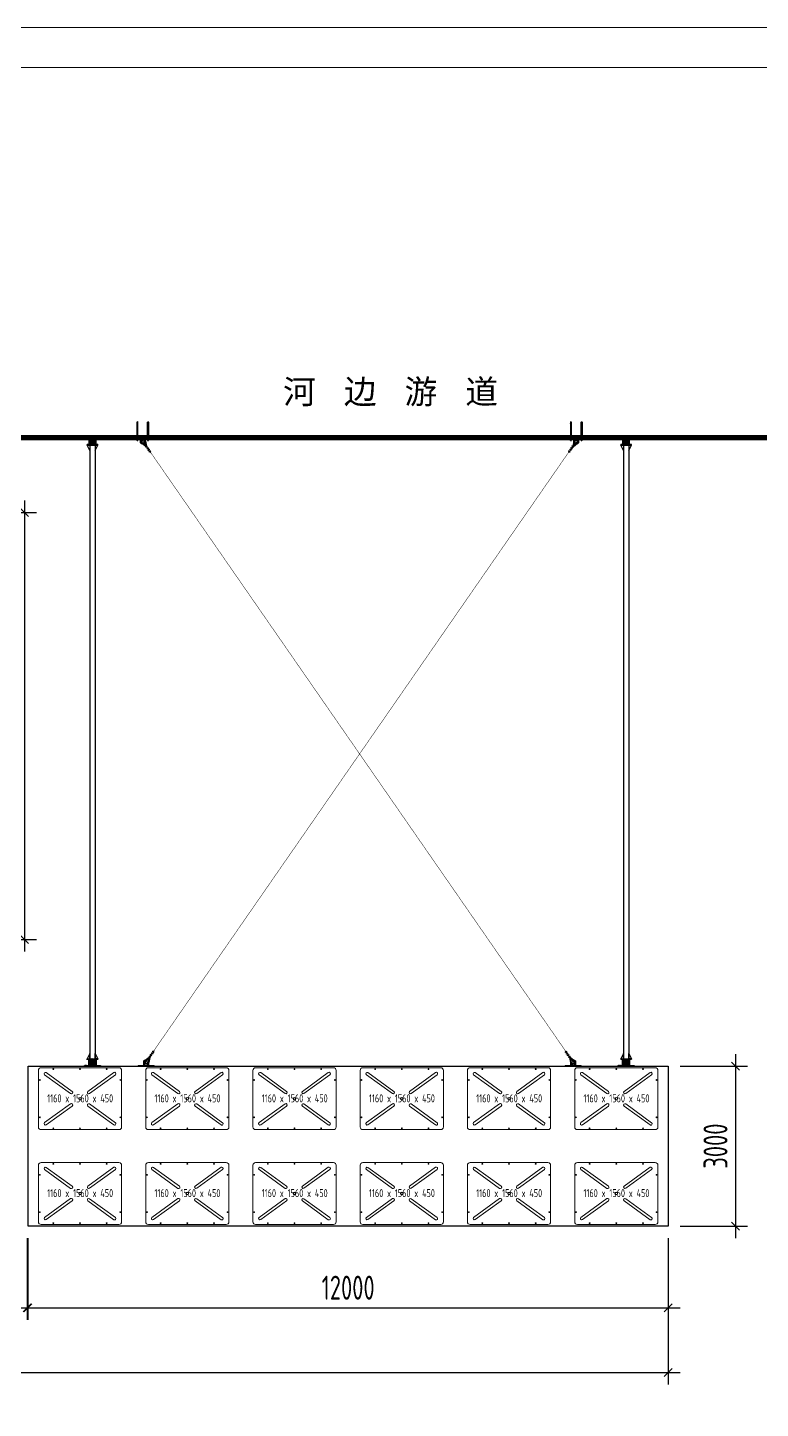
# Model space of a CAD drawing. Header units: millimetres. Extents: x 136606 to 1229059, y 82794 to 127566.
# Drawn here: x 562938 to 576671, y 101473 to 127345 of the extents above; entities that cross this region are included whole.
import ezdxf
from ezdxf.enums import TextEntityAlignment as Align

# ---------------------------------------------------------------- set-up
doc = ezdxf.new("R2010")
doc.units = ezdxf.units.MM
doc.linetypes.add('CENTER', pattern=[0.6, 0.375, -0.075, 0.075, -0.075])
doc.linetypes.add('DASHDOT2', pattern=[12.7, 6.35, -3.175, 0, -3.175])
for name, color, linetype in [('0 @ 1', 7, 'Continuous'), ('BS-Annectent', 115, 'Continuous'), ('HR-dimension', 9, 'Continuous'), ('HR-pontoon', 161, 'Continuous'), ('STEEL', 34, 'Continuous'), ('粗实线', 7, 'Continuous')]:
    doc.layers.add(name, color=color, linetype=linetype)
for name, color, linetype, lineweight in [('图框', 7, 'Continuous', 13), ('扣板', 7, 'Continuous', 9), ('文本', 3, 'Continuous', 13), ('浮箱', 160, 'Continuous', 20)]:
    doc.layers.add(name, color=color, linetype=linetype, lineweight=lineweight)
doc.styles.add('Arial', font='arial.ttf')
doc.styles.add('hztxt', font='ros1.shx', dxfattribs={"width": 0.8, "bigfont": 'hztxt.shx'})
doc.dimstyles.new('DIM-150', dxfattribs={"dimscale": 150, "dimtxt": 3, "dimasz": 1, "dimexe": 1.5, "dimexo": 1.5, "dimgap": 1, "dimtad": 1, "dimdec": 1, "dimdsep": 46, "dimtxsty": 'hztxt', "dimblk": 'OBLIQUE', "dimcen": 0, "dimdle": 1.5, "dimclrd": 9, "dimclre": 9, "dimclrt": 2, "dimadec": 1, "dimazin": 0, "dimtfac": 1, "dimtdec": 1, "dimtix": 1, "dimtmove": 2, "dimatfit": 3, "dimldrblk": 'ARCHTICK', "dimfxl": 10, "dimtolj": 1, "dimtzin": 0, "dimarcsym": 1})
pattern_1 = [(225, (43212.285, 45564.743), (4.49012806, -4.49012806), []), (225, (43207.795, 45564.743), (4.49012806, -4.49012806), [7.9375, -1.5875, 0, -1.5875])]
pattern_2 = [(225, (-344287.005, -129412.7357), (4.49012806, -4.49012806), []), (225, (-344291.495, -129412.7357), (4.49012806, -4.49012806), [7.9375, -1.5875, 0, -1.5875])]
pattern_3 = [(40.81217054, (-1416366.4012, -675349.6259), (-1.4525846328, 1.682112997), []), (130.81217054, (-1416366.4012, -675349.6259), (-4.5872822625, 1.9116413612), [5.55625, -3.33375])]
pattern_4 = [(40.81217054, (-1423212.2177, -670898.807), (-1.4525846328, 1.682112997), []), (130.81217054, (-1423212.2177, -670898.807), (-4.5872822625, 1.9116413612), [5.55625, -3.33375])]

# ---------------------------------------------------------------- blocks, each defined once
blk = doc.blocks.new('GW-TK')
at = {"layer": '图框'}
for points in [[(927183.55, 464715.01), (927603.55, 464715.01), (927603.55, 464418.01), (927183.55, 464418.01)], [(927188.55, 464710.01), (927598.55, 464710.01), (927598.55, 464423.01), (927188.55, 464423.01)]]:
    blk.add_lwpolyline(points, close=True, dxfattribs=at)
blk = doc.blocks.new('_Oblique')
at = {"color": 0, "linetype": 'ByBlock', "lineweight": -2}
blk.add_line((-0.5, -0.5), (0.5, 0.5), dxfattribs=at)
blk = doc.blocks.new('*D559')
at = {"color": 9, "lineweight": -2, "transparency": 16777216}
for p, q in [((575170, 107887), (576430, 107887)), ((576205, 108112), (576205, 104662)), ((575170, 104887), (576430, 104887))]:
    blk.add_line(p, q, dxfattribs=at)
at = {"layer": 'Defpoints', "color": 0, "transparency": 16777216}
for p in [(574945, 107887), (574945, 104887), (576205, 104887)]:
    blk.add_point(p, dxfattribs=at)
at = {"color": 9, "lineweight": -2, "transparency": 16777216, "xscale": 150, "yscale": 150, "zscale": 150}
for p, rotation in [((576205, 107887), 90), ((576205, 104887), 270)]:
    blk.add_blockref('_Oblique', p, dxfattribs=dict(at, rotation=rotation))
at = {"color": 2, "transparency": 16777216, "insert": (575830, 106387), "char_height": 450, "attachment_point": 5, "rotation": 90, "style": 'hztxt'}
blk.add_mtext('\\A1;3000', dxfattribs=at)
blk = doc.blocks.new('_ArchTick')
at = {"color": 0, "linetype": 'ByBlock', "const_width": 0.15}
blk.add_lwpolyline([(-0.5, -0.5), (0.5, 0.5)], dxfattribs=at)
blk = doc.blocks.new('*D560')
at = {"color": 9, "lineweight": -2, "transparency": 16777216}
for p, q in [((544915, 104662), (544915, 101918)), ((574945, 104662), (574945, 101918)), ((544690, 102143), (575170, 102143))]:
    blk.add_line(p, q, dxfattribs=at)
at = {"layer": 'Defpoints', "color": 0, "transparency": 16777216}
for p in [(544915, 104887), (574945, 104887), (574945, 102143)]:
    blk.add_point(p, dxfattribs=at)
at = {"color": 9, "lineweight": -2, "transparency": 16777216, "xscale": 150, "yscale": 150, "zscale": 150, "rotation": 180}
blk.add_blockref('_Oblique', (544915, 102143), dxfattribs=at)
at = {"color": 9, "lineweight": -2, "transparency": 16777216, "xscale": 150, "yscale": 150, "zscale": 150}
blk.add_blockref('_Oblique', (574945, 102143), dxfattribs=at)
at = {"color": 2, "transparency": 16777216, "insert": (559930, 102518), "char_height": 450, "attachment_point": 5, "style": 'hztxt'}
blk.add_mtext('\\A1;30030', dxfattribs=at)
blk = doc.blocks.new('*D562')
at = {"color": 9, "lineweight": -2, "transparency": 16777216}
for p, q in [((556930, 104662), (556930, 103134)), ((562930, 104662), (562930, 103134)), ((556705, 103359), (563155, 103359))]:
    blk.add_line(p, q, dxfattribs=at)
at = {"layer": 'Defpoints', "color": 0, "transparency": 16777216}
for p in [(556930, 104887), (562930, 104887), (562930, 103359)]:
    blk.add_point(p, dxfattribs=at)
at = {"color": 9, "lineweight": -2, "transparency": 16777216, "xscale": 150, "yscale": 150, "zscale": 150, "rotation": 180}
blk.add_blockref('_Oblique', (556930, 103359), dxfattribs=at)
at = {"color": 9, "lineweight": -2, "transparency": 16777216, "xscale": 150, "yscale": 150, "zscale": 150}
blk.add_blockref('_Oblique', (562930, 103359), dxfattribs=at)
at = {"color": 2, "transparency": 16777216, "insert": (559930, 103734), "char_height": 450, "attachment_point": 5, "style": 'hztxt'}
blk.add_mtext('\\A1;6000', dxfattribs=at)
blk = doc.blocks.new('*D563')
at = {"color": 9, "lineweight": -2, "transparency": 16777216}
for p, q in [((562945, 104662), (562945, 103134)), ((574945, 104662), (574945, 103134)), ((562720, 103359), (575170, 103359))]:
    blk.add_line(p, q, dxfattribs=at)
at = {"layer": 'Defpoints', "color": 0, "transparency": 16777216}
for p in [(562945, 104887), (574945, 104887), (574945, 103359)]:
    blk.add_point(p, dxfattribs=at)
at = {"color": 9, "lineweight": -2, "transparency": 16777216, "xscale": 150, "yscale": 150, "zscale": 150, "rotation": 180}
blk.add_blockref('_Oblique', (562945, 103359), dxfattribs=at)
at = {"color": 9, "lineweight": -2, "transparency": 16777216, "xscale": 150, "yscale": 150, "zscale": 150}
blk.add_blockref('_Oblique', (574945, 103359), dxfattribs=at)
at = {"color": 2, "transparency": 16777216, "insert": (568945, 103734), "char_height": 450, "attachment_point": 5, "style": 'hztxt'}
blk.add_mtext('\\A1;12000', dxfattribs=at)
blk = doc.blocks.new('FX')
at = {"layer": '浮箱', "color": 5, "linetype": 'Continuous'}
for p, q in [((1949413, 182036, 0), (1949413, 183096, 0)), ((1949463, 183146, 0), (1950923, 183146, 0)), ((1950973, 183096, 0), (1950973, 182036, 0)), ((1950923, 181986, 0), (1949463, 181986, 0))]:
    blk.add_line(p, q, dxfattribs=at)
at = {"layer": '浮箱', "linetype": 'Continuous'}
for p, q in [((1949413, 182978, 0), (1949413, 182978, 0)), ((1949413, 182973, 0), (1949413, 182973, 0)), ((1949413, 182972, 0), (1949413, 182972, 0)), ((1949413, 182972, 0), (1949413, 182972, 0)), ((1949413, 182972, 0), (1949413, 182972, 0)), ((1949413, 182971, 0), (1949413, 182971, 0)), ((1949413, 182971, 0), (1949413, 182971, 0)), ((1949413, 182967, 0), (1949413, 182967, 0)), ((1950794, 183146, 0), (1950794, 183146, 0)), ((1950799, 183146, 0), (1950799, 183146, 0)), ((1950799, 183146, 0), (1950799, 183146, 0)), ((1950799, 183146, 0), (1950799, 183146, 0)), ((1950800, 183146, 0), (1950800, 183146, 0)), ((1950800, 183146, 0), (1950800, 183146, 0)), ((1950800, 183146, 0), (1950800, 183146, 0)), ((1950805, 183146, 0), (1950805, 183146, 0))]:
    blk.add_line(p, q, dxfattribs=at)
at = {"layer": '浮箱', "color": 1, "linetype": 'CENTER', "ltscale": 9.652}
for p, q in [((1949448, 182916, 0), (1949428, 182916, 0)), ((1949438, 182926, 0), (1949438, 182905, 0)), ((1949703, 183121, 0), (1949683, 183121, 0)), ((1949693, 183131, 0), (1949693, 183110, 0)), ((1950203, 183121, 0), (1950183, 183121, 0)), ((1950193, 183131, 0), (1950193, 183110, 0)), ((1950703, 183121, 0), (1950683, 183121, 0)), ((1950693, 183131, 0), (1950693, 183110, 0)), ((1950958, 182916, 0), (1950938, 182916, 0)), ((1950948, 182926, 0), (1950948, 182905, 0)), ((1949448, 182216, 0), (1949428, 182216, 0)), ((1949438, 182226, 0), (1949438, 182205, 0)), ((1950958, 182216, 0), (1950938, 182216, 0)), ((1950948, 182226, 0), (1950948, 182205, 0)), ((1949703, 182011, 0), (1949683, 182011, 0)), ((1949693, 182021, 0), (1949693, 182000, 0)), ((1950203, 182011, 0), (1950183, 182011, 0)), ((1950193, 182021, 0), (1950193, 182000, 0)), ((1950703, 182011, 0), (1950683, 182011, 0)), ((1950693, 182021, 0), (1950693, 182000, 0))]:
    blk.add_line(p, q, dxfattribs=at)
at = {"layer": '浮箱', "color": 5, "linetype": 'Continuous', "elevation": 0}
for points in [[(1949530, 183014, -1), (1949559, 183054), (1950045, 182703, -0.999989), (1950016, 182662), (1949530, 183014)], [(1950855, 183016, 1), (1950825, 183057), (1950340, 182703, 0.999989), (1950369, 182663), (1950855, 183016)], [(1949530, 182117, 1), (1949559, 182077), (1950045, 182428, 0.999989), (1950016, 182469), (1949530, 182117)], [(1950855, 182115, -1), (1950825, 182075), (1950340, 182428, -0.999989), (1950369, 182468), (1950855, 182115)]]:
    blk.add_lwpolyline(points, format="xyb", dxfattribs=at)
blk.add_lwpolyline([(1950208, 182586), (1950208, 182586)], dxfattribs=at)
at = {"layer": '浮箱', "color": 9, "linetype": 'Continuous'}
for centre in [(1949438, 182916, 0), (1949693, 183121, 0), (1950193, 183121, 0), (1950693, 183121, 0), (1950948, 182916, 0), (1949438, 182216, 0), (1950948, 182216, 0), (1949693, 182011, 0), (1950193, 182011, 0), (1950693, 182011, 0)]:
    blk.add_circle(centre, 7.5, dxfattribs=at)
at = {"layer": '浮箱', "color": 5, "linetype": 'Continuous'}
for radius in [25, 20]:
    blk.add_circle((1950193, 182566, 0), radius, dxfattribs=at)
at = {"layer": '浮箱', "color": 5, "linetype": 'Continuous', "extrusion": (0, 0, -1)}
for centre, start, end in [((-1949463, 183096, 0), 0, 90), ((-1950923, 183096, 0), 90, 180), ((-1949463, 182036, 0), 270, 0), ((-1950923, 182036, 0), 180, 270)]:
    blk.add_arc(centre, 50, start, end, dxfattribs=at)
blk = doc.blocks.new('*D1586')
at = {"color": 9, "lineweight": -2, "transparency": 16777216}
for p, q in [((561405, 118261), (563105, 118261)), ((562880, 118486), (562880, 110036)), ((561405, 110261), (563105, 110261))]:
    blk.add_line(p, q, dxfattribs=at)
at = {"layer": 'Defpoints', "color": 0, "transparency": 16777216}
for p in [(561180, 118261), (561180, 110261), (562880, 110261)]:
    blk.add_point(p, dxfattribs=at)
at = {"color": 9, "lineweight": -2, "transparency": 16777216, "xscale": 150, "yscale": 150, "zscale": 150}
for p, rotation in [((562880, 118261), 90), ((562880, 110261), 270)]:
    blk.add_blockref('_Oblique', p, dxfattribs=dict(at, rotation=rotation))
at = {"color": 2, "transparency": 16777216, "insert": (562505, 114261), "char_height": 450, "attachment_point": 5, "rotation": 90, "style": 'hztxt'}
blk.add_mtext('\\A1;8000', dxfattribs=at)
blk = doc.blocks.new('支座')
at = {"layer": '扣板', "color": 7}
blk.add_line((13512, 4747, 0), (13512, 5047, 0), dxfattribs=at)
at = {"layer": '扣板', "color": 7, "elevation": 0}
for points in [[(13512, 4747), (13512, 5047), (13520, 5047), (13520, 4747)], [(13600, 4947), (13620, 4927), (13620, 4867), (13600, 4847), (13520, 4847), (13520, 4947)], [(13560, 4932), (13520, 4932), (13520, 4922), (13560, 4922)], [(13560, 4862), (13520, 4862), (13520, 4872), (13560, 4872)]]:
    blk.add_lwpolyline(points, close=True, dxfattribs=at)
at = {"layer": '扣板', "color": 7}
blk.add_circle((13575, 4897, 0), 25, dxfattribs=at)
blk = doc.blocks.new('A$C97f6d51a')
at = {"color": 1, "linetype": 'DASHDOT2'}
blk.add_line((0, 313), (0, -47), dxfattribs=at)
at = {"layer": 'BS-Annectent'}
for p, q in [((-9, 282), (-9, 282)), ((-9, 281), (-9, 282)), ((-9, 282), (-9, 282)), ((-9, 279), (-8, 279)), ((-8, 278), (-9, 279)), ((-9, 279), (-8, 278)), ((-9, 275), (-7, 276)), ((-6, 274), (-9, 275)), ((-9, 275), (-7, 275)), ((-9, 272), (-6, 274)), ((-6, 270), (-9, 272)), ((-9, 272), (-4, 272)), ((-9, 269), (9, 268)), ((-9, 266), (9, 265)), ((-9, 263), (9, 262)), ((-9, 260), (9, 258)), ((-6, 274), (-6, 274)), ((-6, 274), (-6, 274)), ((-6, 274), (-6, 274)), ((-6, 274), (-6, 274)), ((-6, 274), (-6, 274)), ((6, 270), (-6, 270)), ((4, 271), (9, 271)), ((6, 273), (5, 273)), ((6, 273), (5, 273)), ((6, 273), (9, 274)), ((6, 274), (9, 274)), ((9, 271), (6, 273)), ((6, 270), (9, 271)), ((7, 276), (9, 277)), ((9, 274), (7, 275)), ((9, 277), (8, 278)), ((8, 277), (9, 277)), ((9, 280), (9, 281)), ((9, 280), (9, 280)), ((9, 280), (9, 280)), ((-10, 6), (9, 4)), ((-10, 2), (-6, 4)), ((-6, 1), (-10, 2)), ((-10, 2), (9, 1)), ((-9, 257), (9, 255)), ((-9, 253), (9, 252)), ((-9, 250), (9, 249)), ((-9, 247), (9, 246)), ((-9, 244), (9, 243)), ((-9, 241), (9, 240)), ((-9, 238), (9, 236)), ((-9, 235), (9, 233)), ((-9, 231), (9, 230)), ((-9, 228), (9, 227)), ((-9, 225), (9, 224)), ((-9, 222), (9, 221)), ((-9, 219), (9, 218)), ((-9, 216), (9, 215)), ((-9, 213), (9, 211)), ((-9, 209), (9, 208)), ((-9, 206), (9, 205)), ((-9, 203), (9, 202)), ((-9, 200), (9, 199)), ((-9, 197), (9, 196)), ((-9, 194), (9, 193)), ((-9, 191), (9, 189)), ((-9, 188), (9, 186)), ((-9, 184), (9, 183)), ((-9, 181), (9, 180)), ((-9, 178), (9, 177)), ((-9, 175), (9, 174)), ((-9, 172), (9, 171)), ((-9, 169), (9, 167)), ((-9, 166), (9, 164)), ((-9, 162), (9, 161)), ((-9, 159), (9, 158)), ((-9, 156), (9, 155)), ((-9, 153), (9, 152)), ((-9, 150), (9, 149)), ((-9, 147), (9, 146)), ((-9, 144), (9, 142)), ((-9, 140), (9, 139)), ((-9, 137), (9, 136)), ((-9, 134), (9, 133)), ((-9, 131), (9, 130)), ((-9, 128), (9, 127)), ((-9, 125), (9, 124)), ((-9, 122), (9, 120)), ((-9, 119), (9, 117)), ((-9, 115), (9, 114)), ((-9, 112), (9, 111)), ((-9, 109), (9, 108)), ((-9, 106), (9, 105)), ((-9, 103), (9, 102)), ((-9, 100), (9, 98)), ((-9, 97), (9, 95)), ((-9, 93), (9, 92)), ((-9, 90), (9, 89)), ((-9, 87), (9, 86)), ((-9, 84), (9, 83)), ((-9, 81), (9, 80)), ((-9, 78), (9, 76)), ((-9, 75), (9, 73)), ((-9, 71), (9, 70)), ((-9, 68), (9, 67)), ((-9, 65), (9, 64)), ((-9, 62), (9, 61)), ((-9, 59), (9, 58)), ((-9, 56), (9, 55)), ((-9, 53), (9, 51)), ((-9, 49), (9, 48)), ((-9, 46), (9, 45)), ((-9, 43), (9, 42)), ((-9, 40), (9, 39)), ((-9, 37), (9, 36)), ((-9, 34), (9, 33)), ((-9, 31), (9, 29)), ((-9, 28), (9, 26)), ((-9, 24), (9, 23)), ((-9, 21), (9, 20)), ((-9, 18), (9, 17)), ((-9, 15), (9, 14)), ((-9, 12), (9, 11)), ((-9, 9), (9, 7)), ((-8, 0), (-6, 1)), ((6, 147), (-6, 148)), ((6, 116), (-6, 117)), ((6, 3), (-6, 4)), ((2, 0), (-6, 1)), ((6, 147), (9, 149)), ((9, 1), (6, 3)), ((7, 0), (9, 1)), ((-16, -24), (-16, -11)), ((12, -9), (-12, -9)), ((12, -27), (-12, -27)), ((-9, -29), (-6, -28)), ((-6, -31), (-9, -29)), ((9, -30), (-9, -29)), ((-9, -32), (-6, -31)), ((-6, -34), (-9, -32)), ((9, -33), (-9, -32)), ((-9, -35), (-6, -34)), ((-6, -37), (-9, -35)), ((9, -37), (-9, -35)), ((-9, -38), (-6, -37)), ((-6, -40), (-9, -38)), ((9, -40), (-9, -38)), ((-8, -24), (-8, -11)), ((-6, -28), (-8, -27)), ((-7, -40), (-7, -43)), ((6, -29), (-6, -28)), ((6, -29), (-6, -28)), ((6, -32), (-6, -31)), ((6, -32), (-6, -31)), ((6, -35), (-6, -34)), ((6, -38), (-6, -37)), ((6, -38), (-6, -37)), ((6, -41), (-6, -40)), ((-5, -44), (5, -44)), ((-4, -40), (-4, -43)), ((-2, -9), (0, -4)), ((9, -27), (-1, -27)), ((0, -9), (2, -4)), ((4, -41), (4, -43)), ((6, -29), (9, -27)), ((9, -30), (6, -29)), ((6, -32), (9, -30)), ((9, -33), (6, -32)), ((6, -35), (9, -33)), ((9, -37), (6, -35)), ((6, -38), (9, -37)), ((9, -40), (6, -38)), ((6, -41), (9, -40)), ((7, -41), (7, -43)), ((8, -24), (8, -11)), ((9, -27), (8, -27)), ((16, -24), (16, -11))]:
    blk.add_line(p, q, dxfattribs=at)
blk.add_lwpolyline([(10, 0), (10, 300), (0, 306), (-10, 300), (-10, 0)], dxfattribs=at)
for points in [[(-19, -4), (-19, 0), (19, 0), (19, -4)], [(-15, -9), (15, -9), (15, -4), (-15, -4)]]:
    blk.add_lwpolyline(points, close=True, dxfattribs=at)
for points in [[(16, -11, 0.612824), (8, -11, 0.305874), (-8, -11, 0.612824), (-16, -11)], [(16, -24, -0.612824), (8, -24, -0.305874), (-8, -24, -0.612824), (-16, -24)], [(-7, -43, 0.516475), (-4, -43, 0.258238), (4, -43, 0.516475), (7, -43)]]:
    blk.add_lwpolyline(points, format="xyb", dxfattribs=at)
blk = doc.blocks.new('A$Ce460a15a')
at = {"layer": 'STEEL', "color": 22}
for points in [[(12, 150), (12, -150), (0, -150), (0, 150)], [(92, -50), (112, -30), (112, 30), (92, 50), (12, 50), (12, -50)], [(52, 35), (12, 35), (12, 25), (52, 25)], [(52, -35), (12, -35), (12, -25), (52, -25)]]:
    blk.add_lwpolyline(points, close=True, dxfattribs=at)
blk.add_circle((67, 0), 25, dxfattribs=at)
at = {"layer": 'HR-dimension', "xscale": -1, "rotation": 90}
blk.add_blockref('A$C97f6d51a', (12, 100), dxfattribs=at)
at = {"layer": 'HR-dimension', "rotation": 90.00000000000001}
blk.add_blockref('A$C97f6d51a', (12, -100), dxfattribs=at)
blk = doc.blocks.new('*U1565')
h = blk.add_hatch()
h.set_pattern_fill('ANSI35', color=4, angle=180)
h.set_pattern_definition(pattern_1)
h.paths.add_polyline_path([(24, -89), (36, -89), (36, -67), (24, -67)])
h.paths.add_polyline_path([(24, -31), (36, -31), (36, 11), (24, 11)])
h.paths.add_polyline_path([(-100, 11), (100, 11), (100, 21), (-100, 21)])
h.paths.add_polyline_path([(-36, -31), (-24, -31), (-24, 11), (-36, 11)])
h.paths.add_polyline_path([(-36, -89), (-24, -89), (-24, -67), (-36, -67)])
h = blk.add_hatch()
h.set_pattern_fill('ANSI35', color=4, angle=180)
h.set_pattern_definition(pattern_2)
h.paths.add_polyline_path([(-129, -116), (-150, -116), (-150, -104), (-129, -104)])
h.paths.add_polyline_path([(111, -116), (-111, -116), (-111, -104), (111, -104)])
h.paths.add_polyline_path([(150, -116), (129, -116), (129, -104), (150, -104)])
h.paths.add_polyline_path([(66, -104), (54, -104), (54, -67), (66, -67)])
h.paths.add_polyline_path([(66, -31), (54, -31), (54, -4), (66, -4)])
h.paths.add_polyline_path([(6, -31), (-6, -31), (-6, -4), (6, -4)])
h.paths.add_polyline_path([(6, -104), (-6, -104), (-6, -67), (6, -67)])
h.paths.add_polyline_path([(-54, -104), (-66, -104), (-66, -67), (-54, -67)])
h.paths.add_polyline_path([(-54, -31), (-66, -31), (-66, -4), (-54, -4)])
at = {"color": 4}
for points in [[(100, 11), (-100, 11), (-100, 21), (100, 21), (100, 11)], [(-36, -89), (-36, 11), (-24, 11), (-24, -89), (-36, -89)], [(24, -89), (24, 11), (36, 11), (36, -89), (24, -89)], [(150, -116), (-150, -116), (-150, -104), (150, -104), (150, -116)], [(-66, -104), (-66, -4), (-54, -4), (-54, -104), (-66, -104)], [(-6, -104), (-6, -4), (6, -4), (6, -104), (-6, -104)], [(54, -104), (54, -4), (66, -4), (66, -104), (54, -104)]]:
    blk.add_lwpolyline(points, dxfattribs=at)
at = {"layer": 'Defpoints', "color": 4}
for points in [[(-100, 21), (-50, 21), (-50, 121), (-100, 21)], [(100, 21), (50, 21), (50, 121), (100, 21)]]:
    blk.add_lwpolyline(points, dxfattribs=at)
at = {"layer": 'Defpoints', "color": 4, "linetype": 'CENTER', "ltscale": 2}
for points in [[(-129, -116), (-111, -116), (-111, -104), (-129, -104)], [(-66, -31), (-54, -31), (-54, -67), (-66, -67)], [(-36, -31), (-24, -31), (-24, -67), (-36, -67)], [(-6, -31), (6, -31), (6, -67), (-6, -67)], [(24, -31), (36, -31), (36, -67), (24, -67)], [(54, -31), (66, -31), (66, -67), (54, -67)], [(129, -116), (111, -116), (111, -104), (129, -104)]]:
    blk.add_lwpolyline(points, close=True, dxfattribs=at)
for points in [[(-120, -99), (-120, -111), (-120, -121)], [(-66, -49), (66, -49)], [(-66, -49), (66, -49)], [(120, -99), (120, -111), (120, -121)]]:
    blk.add_lwpolyline(points, dxfattribs=at)
blk = doc.blocks.new('*U1562')
at = {"layer": '粗实线', "color": 0, "linetype": 'ByBlock', "lineweight": -2, "transparency": 16777216}
blk.add_blockref('*U1565', (0, 0), dxfattribs=at)
blk = doc.blocks.new('*U1563')
h = blk.add_hatch()
h.set_pattern_fill('ANSI35', color=4, angle=180)
h.set_pattern_definition(pattern_1)
h.paths.add_polyline_path([(24, -89), (36, -89), (36, -67), (24, -67)])
h.paths.add_polyline_path([(24, -31), (36, -31), (36, 11), (24, 11)])
h.paths.add_polyline_path([(-100, 11), (100, 11), (100, 21), (-100, 21)])
h.paths.add_polyline_path([(-36, -31), (-24, -31), (-24, 11), (-36, 11)])
h.paths.add_polyline_path([(-36, -89), (-24, -89), (-24, -67), (-36, -67)])
h = blk.add_hatch()
h.set_pattern_fill('ANSI35', color=4, angle=180)
h.set_pattern_definition(pattern_2)
h.paths.add_polyline_path([(-129, -116), (-150, -116), (-150, -104), (-129, -104)])
h.paths.add_polyline_path([(111, -116), (-111, -116), (-111, -104), (111, -104)])
h.paths.add_polyline_path([(150, -116), (129, -116), (129, -104), (150, -104)])
h.paths.add_polyline_path([(66, -104), (54, -104), (54, -67), (66, -67)])
h.paths.add_polyline_path([(66, -31), (54, -31), (54, -4), (66, -4)])
h.paths.add_polyline_path([(6, -31), (-6, -31), (-6, -4), (6, -4)])
h.paths.add_polyline_path([(6, -104), (-6, -104), (-6, -67), (6, -67)])
h.paths.add_polyline_path([(-54, -104), (-66, -104), (-66, -67), (-54, -67)])
h.paths.add_polyline_path([(-54, -31), (-66, -31), (-66, -4), (-54, -4)])
at = {"color": 4}
for points in [[(100, 11), (-100, 11), (-100, 21), (100, 21), (100, 11)], [(-36, -89), (-36, 11), (-24, 11), (-24, -89), (-36, -89)], [(24, -89), (24, 11), (36, 11), (36, -89), (24, -89)], [(150, -116), (-150, -116), (-150, -104), (150, -104), (150, -116)], [(-66, -104), (-66, -4), (-54, -4), (-54, -104), (-66, -104)], [(-6, -104), (-6, -4), (6, -4), (6, -104), (-6, -104)], [(54, -104), (54, -4), (66, -4), (66, -104), (54, -104)]]:
    blk.add_lwpolyline(points, dxfattribs=at)
at = {"layer": 'Defpoints', "color": 4}
for points in [[(-100, 21), (-50, 21), (-50, 121), (-100, 21)], [(100, 21), (50, 21), (50, 121), (100, 21)]]:
    blk.add_lwpolyline(points, dxfattribs=at)
at = {"layer": 'Defpoints', "color": 4, "linetype": 'CENTER', "ltscale": 2}
for points in [[(-129, -116), (-111, -116), (-111, -104), (-129, -104)], [(-66, -31), (-54, -31), (-54, -67), (-66, -67)], [(-36, -31), (-24, -31), (-24, -67), (-36, -67)], [(-6, -31), (6, -31), (6, -67), (-6, -67)], [(24, -31), (36, -31), (36, -67), (24, -67)], [(54, -31), (66, -31), (66, -67), (54, -67)], [(129, -116), (111, -116), (111, -104), (129, -104)]]:
    blk.add_lwpolyline(points, close=True, dxfattribs=at)
for points in [[(-120, -99), (-120, -111), (-120, -121)], [(-66, -49), (66, -49)], [(-66, -49), (66, -49)], [(120, -99), (120, -111), (120, -121)]]:
    blk.add_lwpolyline(points, dxfattribs=at)
blk = doc.blocks.new('*U1564')
at = {"layer": '粗实线', "color": 0, "linetype": 'ByBlock', "lineweight": -2, "transparency": 16777216}
blk.add_blockref('*U1563', (0, 0), dxfattribs=at)
blk = doc.blocks.new('*U1572')
h = blk.add_hatch()
h.set_pattern_fill('ANSI35', color=4, angle=180)
h.set_pattern_definition(pattern_1)
h.paths.add_polyline_path([(24, -89), (36, -89), (36, -67), (24, -67)])
h.paths.add_polyline_path([(24, -31), (36, -31), (36, 11), (24, 11)])
h.paths.add_polyline_path([(-100, 11), (100, 11), (100, 21), (-100, 21)])
h.paths.add_polyline_path([(-36, -31), (-24, -31), (-24, 11), (-36, 11)])
h.paths.add_polyline_path([(-36, -89), (-24, -89), (-24, -67), (-36, -67)])
h = blk.add_hatch()
h.set_pattern_fill('ANSI35', color=4, angle=180)
h.set_pattern_definition(pattern_2)
h.paths.add_polyline_path([(-129, -116), (-150, -116), (-150, -104), (-129, -104)])
h.paths.add_polyline_path([(111, -116), (-111, -116), (-111, -104), (111, -104)])
h.paths.add_polyline_path([(150, -116), (129, -116), (129, -104), (150, -104)])
h.paths.add_polyline_path([(66, -104), (54, -104), (54, -67), (66, -67)])
h.paths.add_polyline_path([(66, -31), (54, -31), (54, -4), (66, -4)])
h.paths.add_polyline_path([(6, -31), (-6, -31), (-6, -4), (6, -4)])
h.paths.add_polyline_path([(6, -104), (-6, -104), (-6, -67), (6, -67)])
h.paths.add_polyline_path([(-54, -104), (-66, -104), (-66, -67), (-54, -67)])
h.paths.add_polyline_path([(-54, -31), (-66, -31), (-66, -4), (-54, -4)])
at = {"color": 4}
for points in [[(100, 11), (-100, 11), (-100, 21), (100, 21), (100, 11)], [(-36, -89), (-36, 11), (-24, 11), (-24, -89), (-36, -89)], [(24, -89), (24, 11), (36, 11), (36, -89), (24, -89)], [(150, -116), (-150, -116), (-150, -104), (150, -104), (150, -116)], [(-66, -104), (-66, -4), (-54, -4), (-54, -104), (-66, -104)], [(-6, -104), (-6, -4), (6, -4), (6, -104), (-6, -104)], [(54, -104), (54, -4), (66, -4), (66, -104), (54, -104)]]:
    blk.add_lwpolyline(points, dxfattribs=at)
at = {"layer": 'Defpoints', "color": 4}
for points in [[(-100, 21), (-50, 21), (-50, 121), (-100, 21)], [(100, 21), (50, 21), (50, 121), (100, 21)]]:
    blk.add_lwpolyline(points, dxfattribs=at)
at = {"layer": 'Defpoints', "color": 4, "linetype": 'CENTER', "ltscale": 2}
for points in [[(-129, -116), (-111, -116), (-111, -104), (-129, -104)], [(-66, -31), (-54, -31), (-54, -67), (-66, -67)], [(-36, -31), (-24, -31), (-24, -67), (-36, -67)], [(-6, -31), (6, -31), (6, -67), (-6, -67)], [(24, -31), (36, -31), (36, -67), (24, -67)], [(54, -31), (66, -31), (66, -67), (54, -67)], [(129, -116), (111, -116), (111, -104), (129, -104)]]:
    blk.add_lwpolyline(points, close=True, dxfattribs=at)
for points in [[(-120, -99), (-120, -111), (-120, -121)], [(-66, -49), (66, -49)], [(-66, -49), (66, -49)], [(120, -99), (120, -111), (120, -121)]]:
    blk.add_lwpolyline(points, dxfattribs=at)
blk = doc.blocks.new('*U1569')
at = {"layer": '粗实线', "color": 0, "linetype": 'ByBlock', "lineweight": -2, "transparency": 16777216}
blk.add_blockref('*U1572', (0, 0), dxfattribs=at)
blk = doc.blocks.new('*U1570')
h = blk.add_hatch()
h.set_pattern_fill('ANSI35', color=4, angle=180)
h.set_pattern_definition(pattern_1)
h.paths.add_polyline_path([(24, -89), (36, -89), (36, -67), (24, -67)])
h.paths.add_polyline_path([(24, -31), (36, -31), (36, 11), (24, 11)])
h.paths.add_polyline_path([(-100, 11), (100, 11), (100, 21), (-100, 21)])
h.paths.add_polyline_path([(-36, -31), (-24, -31), (-24, 11), (-36, 11)])
h.paths.add_polyline_path([(-36, -89), (-24, -89), (-24, -67), (-36, -67)])
h = blk.add_hatch()
h.set_pattern_fill('ANSI35', color=4, angle=180)
h.set_pattern_definition(pattern_2)
h.paths.add_polyline_path([(-129, -116), (-150, -116), (-150, -104), (-129, -104)])
h.paths.add_polyline_path([(111, -116), (-111, -116), (-111, -104), (111, -104)])
h.paths.add_polyline_path([(150, -116), (129, -116), (129, -104), (150, -104)])
h.paths.add_polyline_path([(66, -104), (54, -104), (54, -67), (66, -67)])
h.paths.add_polyline_path([(66, -31), (54, -31), (54, -4), (66, -4)])
h.paths.add_polyline_path([(6, -31), (-6, -31), (-6, -4), (6, -4)])
h.paths.add_polyline_path([(6, -104), (-6, -104), (-6, -67), (6, -67)])
h.paths.add_polyline_path([(-54, -104), (-66, -104), (-66, -67), (-54, -67)])
h.paths.add_polyline_path([(-54, -31), (-66, -31), (-66, -4), (-54, -4)])
at = {"color": 4}
for points in [[(100, 11), (-100, 11), (-100, 21), (100, 21), (100, 11)], [(-36, -89), (-36, 11), (-24, 11), (-24, -89), (-36, -89)], [(24, -89), (24, 11), (36, 11), (36, -89), (24, -89)], [(150, -116), (-150, -116), (-150, -104), (150, -104), (150, -116)], [(-66, -104), (-66, -4), (-54, -4), (-54, -104), (-66, -104)], [(-6, -104), (-6, -4), (6, -4), (6, -104), (-6, -104)], [(54, -104), (54, -4), (66, -4), (66, -104), (54, -104)]]:
    blk.add_lwpolyline(points, dxfattribs=at)
at = {"layer": 'Defpoints', "color": 4}
for points in [[(-100, 21), (-50, 21), (-50, 121), (-100, 21)], [(100, 21), (50, 21), (50, 121), (100, 21)]]:
    blk.add_lwpolyline(points, dxfattribs=at)
at = {"layer": 'Defpoints', "color": 4, "linetype": 'CENTER', "ltscale": 2}
for points in [[(-129, -116), (-111, -116), (-111, -104), (-129, -104)], [(-66, -31), (-54, -31), (-54, -67), (-66, -67)], [(-36, -31), (-24, -31), (-24, -67), (-36, -67)], [(-6, -31), (6, -31), (6, -67), (-6, -67)], [(24, -31), (36, -31), (36, -67), (24, -67)], [(54, -31), (66, -31), (66, -67), (54, -67)], [(129, -116), (111, -116), (111, -104), (129, -104)]]:
    blk.add_lwpolyline(points, close=True, dxfattribs=at)
for points in [[(-120, -99), (-120, -111), (-120, -121)], [(-66, -49), (66, -49)], [(-66, -49), (66, -49)], [(120, -99), (120, -111), (120, -121)]]:
    blk.add_lwpolyline(points, dxfattribs=at)
blk = doc.blocks.new('*U1571')
at = {"layer": '粗实线', "color": 0, "linetype": 'ByBlock', "lineweight": -2, "transparency": 16777216}
blk.add_blockref('*U1570', (0, 0), dxfattribs=at)
blk = doc.blocks.new('*U10')
at = {"color": 7, "linetype": 'Continuous', "lineweight": 15}
for p, q in [((-9, 9), (-10, 8)), ((-10, 8), (-10, 1)), ((-10, 1), (-9, 0)), ((-9, 9), (9, 9)), ((-9, 0), (9, 0)), ((-5, 8), (-5, 1)), ((5, 8), (5, 1)), ((10, 8), (9, 9)), ((9, 0), (10, 1)), ((10, 8), (10, 1))]:
    blk.add_line(p, q, dxfattribs=at)
for centre, start, end in [((0, -8), 72.4233, 107.5767), ((0, 17), 252.4233, 287.5767)]:
    blk.add_arc(centre, 17.2, start, end, dxfattribs=at)
for points, knots in [([(-10, 8), (-10, 9), (-9, 9), (-8, 9), (-7, 9), (-6, 9), (-6, 9), (-5, 8)], [0, 0, 0, 0, 0.264534, 0.399289, 0.53507, 0.765405, 1, 1, 1, 1]), ([(-5, 1), (-6, 1), (-6, 0), (-7, 0), (-8, 0), (-9, 0), (-10, 1), (-10, 1)], [0, 0, 0, 0, 0.264534, 0.399289, 0.53507, 0.765405, 1, 1, 1, 1]), ([(5, 8), (6, 9), (6, 9), (7, 9), (8, 9), (9, 9), (10, 9), (10, 8)], [0, 0, 0, 0, 0.264536, 0.399814, 0.535067, 0.765403, 1, 1, 1, 1]), ([(10, 1), (10, 1), (9, 0), (8, 0), (7, 0), (6, 0), (6, 1), (5, 1)], [0, 0, 0, 0, 0.264536, 0.399814, 0.535067, 0.765403, 1, 1, 1, 1])]:
    blk.add_open_spline(points, degree=3, knots=knots, dxfattribs=at)
blk = doc.blocks.new('A$C72EA2C7E')
blk.add_line((-8, -6), (8, -6))
at = {"color": 7, "linetype": 'Continuous', "lineweight": 15}
for p, q in [((-5, -40), (-5, -6)), ((-4, -41), (-5, -40)), ((5, -40), (-5, -40)), ((-4, -41), (5, -41)), ((5, -6), (5, -40)), ((5, -40), (5, -41))]:
    blk.add_line(p, q, dxfattribs=at)
at = {"color": 7, "linetype": 'Continuous', "lineweight": 0}
for p, q in [((-4, -41), (-4, -6)), ((5, -41), (5, -6))]:
    blk.add_line(p, q, dxfattribs=at)
blk.add_arc((0, -8), 8, 17.4862, 162.5138)
at = {"extrusion": (0, 0, -1), "xscale": 0.9999974999999999, "yscale": 0.9999974999999999, "zscale": -0.9999974999999999}
blk.add_blockref('*U10', (0, -39), dxfattribs=at)
blk = doc.blocks.new('*U1567')
h = blk.add_hatch(color=1)
h.dxf.hatch_style = 1
h.paths.add_polyline_path([(3975, 5721), (4049, 5780, 1.447528), (3984, 5821), (3963, 5729)])
h.paths.add_polyline_path([(3977, 5736), (3976, 5737), (3980, 5753), (3976, 5754), (3992, 5820, -1.452111), (4045, 5786), (3992, 5744), (3990, 5747)], flags=16)
h = blk.add_hatch()
h.set_pattern_fill('ANSI38', color=253, scale=0.7, angle=-4.1878)
h.set_pattern_definition(pattern_4)
h.paths.add_polyline_path([(3988, 5750), (3992, 5744), (4045, 5786, 1.452111), (3992, 5820), (3976, 5754), (3980, 5753), (3983, 5753), (3998, 5818, -1.452111), (4041, 5791)])
h = blk.add_hatch(color=1)
h.dxf.hatch_style = 1
h.paths.add_polyline_path([(-3963, -5729), (-3985, -5823, -1.406258), (-4049, -5780), (-3975, -5721)])
h.paths.add_polyline_path([(-3990, -5747), (-3992, -5744), (-4045, -5786, 1.406258), (-3992, -5822), (-3976, -5754), (-3976, -5736)], flags=16)
h = blk.add_hatch()
h.set_pattern_fill('ANSI38', color=253, scale=0.7, angle=-4.1878)
h.set_pattern_definition(pattern_3)
h.paths.add_polyline_path([(-3983, -5753), (-3976, -5754), (-3992, -5820, -1.452111), (-4045, -5786), (-3992, -5744), (-3990, -5747), (-3988, -5750), (-4041, -5791, 1.452111), (-3998, -5818)])
blk.add_line((3968, 5732), (3972, 5723))
at = {"color": 1, "const_width": 8.4}
for points in [[(3969, 5733), (-3982, -5736)], [(3976, 5730), (3885, 5598)], [(-3975, -5740), (-3878, -5601)]]:
    blk.add_lwpolyline(points, dxfattribs=at)
at = {"color": 1}
for points in [[(3975, 5721), (4049, 5780, 1.447528), (3984, 5821), (3963, 5729)], [(3980, 5753), (3976, 5737), (3977, 5736), (3990, 5747), (3992, 5744), (4045, 5786, 1.452111), (3992, 5820), (3976, 5754)], [(-3963, -5729), (-3984, -5821, -1.447528), (-4049, -5780), (-3975, -5721)], [(-3990, -5747), (-3977, -5736), (-3976, -5737), (-3980, -5753), (-3976, -5754), (-3992, -5820, -1.452111), (-4045, -5786), (-3992, -5744)]]:
    blk.add_lwpolyline(points, format="xyb", close=True, dxfattribs=at)
for points in [[(3972, 5723), (4047, 5783, 1.449849), (3988, 5820), (3968, 5732)], [(3992, 5744), (4045, 5786, 1.452111), (3992, 5820), (3976, 5754)], [(3992, 5744), (4045, 5786, 1.452111), (3992, 5820), (3976, 5754)], [(-3967, -5727), (-3988, -5820, -1.449849), (-4047, -5783), (-3976, -5727)], [(-3976, -5754), (-3992, -5820, -1.452111), (-4045, -5786), (-3992, -5744)], [(-3976, -5754), (-3992, -5820, -1.452111), (-4045, -5786), (-3992, -5744)]]:
    blk.add_lwpolyline(points, format="xyb")
for points in [[(3983, 5753), (3998, 5818, -1.452111), (4041, 5791), (3988, 5750), (3992, 5744), (4045, 5786, 1.452111), (3992, 5820), (3976, 5754)], [(-3988, -5750), (-4041, -5791, 1.452111), (-3998, -5818), (-3983, -5753), (-3976, -5754), (-3992, -5820, -1.452111), (-4045, -5786), (-3992, -5744)]]:
    blk.add_lwpolyline(points, format="xyb", close=True)
at = {"color": 252}
for points in [[(3983, 5753), (3998, 5818, -1.452111), (4041, 5791), (3988, 5750), (3992, 5744), (4045, 5786, 1.452111), (3992, 5820), (3976, 5754)], [(-3988, -5750), (-4041, -5791, 1.452111), (-3998, -5818), (-3983, -5753), (-3976, -5754), (-3992, -5820, -1.452111), (-4045, -5786), (-3992, -5744)]]:
    blk.add_lwpolyline(points, format="xyb", close=True, dxfattribs=at)
at = {"xscale": 0.6999999999999998, "yscale": 0.6999999999999998, "zscale": 0.6999999999999998, "rotation": 235.3226931625287}
for p in [(3952, 5681), (3973, 5711), (3910, 5620), (3932, 5651), (-3930, -5691), (-3910, -5661), (-3889, -5631), (-3952, -5722)]:
    blk.add_blockref('A$C72EA2C7E', p, dxfattribs=at)
blk = doc.blocks.new('*U1568')
at = {"color": 0, "linetype": 'ByBlock', "lineweight": -2, "transparency": 16777216}
blk.add_blockref('*U1567', (0, 0), dxfattribs=at)
blk = doc.blocks.new('*U1561')
h = blk.add_hatch(color=1)
h.dxf.hatch_style = 1
h.paths.add_polyline_path([(3975, 5721), (4049, 5780, 1.447528), (3984, 5821), (3963, 5729)])
h.paths.add_polyline_path([(3977, 5736), (3976, 5737), (3980, 5753), (3976, 5754), (3992, 5820, -1.452111), (4045, 5786), (3992, 5744), (3990, 5747)], flags=16)
h = blk.add_hatch()
h.set_pattern_fill('ANSI38', color=253, scale=0.7, angle=-4.1878)
h.set_pattern_definition(pattern_4)
h.paths.add_polyline_path([(3988, 5750), (3992, 5744), (4045, 5786, 1.452111), (3992, 5820), (3976, 5754), (3980, 5753), (3983, 5753), (3998, 5818, -1.452111), (4041, 5791)])
h = blk.add_hatch(color=1)
h.dxf.hatch_style = 1
h.paths.add_polyline_path([(-3963, -5729), (-3985, -5823, -1.406258), (-4049, -5780), (-3975, -5721)])
h.paths.add_polyline_path([(-3990, -5747), (-3992, -5744), (-4045, -5786, 1.406258), (-3992, -5822), (-3976, -5754), (-3976, -5736)], flags=16)
h = blk.add_hatch()
h.set_pattern_fill('ANSI38', color=253, scale=0.7, angle=-4.1878)
h.set_pattern_definition(pattern_3)
h.paths.add_polyline_path([(-3983, -5753), (-3976, -5754), (-3992, -5820, -1.452111), (-4045, -5786), (-3992, -5744), (-3990, -5747), (-3988, -5750), (-4041, -5791, 1.452111), (-3998, -5818)])
blk.add_line((3968, 5732), (3972, 5723))
at = {"color": 1, "const_width": 8.4}
for points in [[(3969, 5733), (-3982, -5736)], [(3976, 5730), (3885, 5598)], [(-3975, -5740), (-3878, -5601)]]:
    blk.add_lwpolyline(points, dxfattribs=at)
at = {"color": 1}
for points in [[(3975, 5721), (4049, 5780, 1.447528), (3984, 5821), (3963, 5729)], [(3980, 5753), (3976, 5737), (3977, 5736), (3990, 5747), (3992, 5744), (4045, 5786, 1.452111), (3992, 5820), (3976, 5754)], [(-3963, -5729), (-3984, -5821, -1.447528), (-4049, -5780), (-3975, -5721)], [(-3990, -5747), (-3977, -5736), (-3976, -5737), (-3980, -5753), (-3976, -5754), (-3992, -5820, -1.452111), (-4045, -5786), (-3992, -5744)]]:
    blk.add_lwpolyline(points, format="xyb", close=True, dxfattribs=at)
for points in [[(3972, 5723), (4047, 5783, 1.449849), (3988, 5820), (3968, 5732)], [(3992, 5744), (4045, 5786, 1.452111), (3992, 5820), (3976, 5754)], [(3992, 5744), (4045, 5786, 1.452111), (3992, 5820), (3976, 5754)], [(-3967, -5727), (-3988, -5820, -1.449849), (-4047, -5783), (-3976, -5727)], [(-3976, -5754), (-3992, -5820, -1.452111), (-4045, -5786), (-3992, -5744)], [(-3976, -5754), (-3992, -5820, -1.452111), (-4045, -5786), (-3992, -5744)]]:
    blk.add_lwpolyline(points, format="xyb")
for points in [[(3983, 5753), (3998, 5818, -1.452111), (4041, 5791), (3988, 5750), (3992, 5744), (4045, 5786, 1.452111), (3992, 5820), (3976, 5754)], [(-3988, -5750), (-4041, -5791, 1.452111), (-3998, -5818), (-3983, -5753), (-3976, -5754), (-3992, -5820, -1.452111), (-4045, -5786), (-3992, -5744)]]:
    blk.add_lwpolyline(points, format="xyb", close=True)
at = {"color": 252}
for points in [[(3983, 5753), (3998, 5818, -1.452111), (4041, 5791), (3988, 5750), (3992, 5744), (4045, 5786, 1.452111), (3992, 5820), (3976, 5754)], [(-3988, -5750), (-4041, -5791, 1.452111), (-3998, -5818), (-3983, -5753), (-3976, -5754), (-3992, -5820, -1.452111), (-4045, -5786), (-3992, -5744)]]:
    blk.add_lwpolyline(points, format="xyb", close=True, dxfattribs=at)
at = {"xscale": 0.6999999999999998, "yscale": 0.6999999999999998, "zscale": 0.6999999999999998, "rotation": 235.3226931625287}
for p in [(3952, 5681), (3973, 5711), (3910, 5620), (3932, 5651), (-3930, -5691), (-3910, -5661), (-3889, -5631), (-3952, -5722)]:
    blk.add_blockref('A$C72EA2C7E', p, dxfattribs=at)
blk = doc.blocks.new('*U1566')
at = {"color": 0, "linetype": 'ByBlock', "lineweight": -2, "transparency": 16777216}
blk.add_blockref('*U1561', (0, 0), dxfattribs=at)
blk = doc.blocks.new('*U1557')
at = {"layer": '粗实线', "color": 4}
for points in [[(-5050, 5601), (-5050, -5899)], [(-4950, 5601), (-4950, -5899)], [(4950, 5601), (4950, -5899)], [(5050, 5601), (5050, -5899)]]:
    blk.add_lwpolyline(points, dxfattribs=at)
at = {"xscale": -1}
blk.add_blockref('*U1566', (-26, -149), dxfattribs=at)
blk.add_blockref('*U1568', (38, -147))
at = {"layer": '0 @ 1', "rotation": 89.99999970068562}
for p in [(902, -19547, 0), (8902, -19547, 0)]:
    blk.add_blockref('支座', p, dxfattribs=at)
at = {"layer": 'HR-dimension', "rotation": 269.8953418141111}
for p in [(-4059, 5739), (4066, 5739)]:
    blk.add_blockref('A$Ce460a15a', p, dxfattribs=at)
at = {"layer": '粗实线', "color": 4, "xscale": -1, "rotation": 179.9999997006857}
for name, p in [('*U1564', (-5000, 5622)), ('*U1571', (5000, 5622))]:
    blk.add_blockref(name, p, dxfattribs=at)
at = {"layer": '粗实线', "color": 4, "rotation": 359.9999997006856}
for name, p in [('*U1562', (-5000, -5920)), ('*U1569', (5000, -5920))]:
    blk.add_blockref(name, p, dxfattribs=at)
blk = doc.blocks.new('*U1558')
at = {"color": 0, "linetype": 'ByBlock', "lineweight": -2, "transparency": 16777216}
blk.add_blockref('*U1557', (0, 0), dxfattribs=at)

msp = doc.modelspace()

# ---------------------------------------------------------------- linework, layer by layer
at = {"const_width": 100}
msp.add_lwpolyline([(539539.4378, 119661.2096), (579824.3372, 119661.2096)], dxfattribs=at)
at = {"layer": 'HR-pontoon'}
msp.add_lwpolyline([(574945.4235, 107887.2047), (574945.4236, 104887.2047), (562945.4236, 104887.2046), (562945.4235, 107887.2046)], close=True, dxfattribs=at)

# ---------------------------------------------------------------- block references
at = {"xscale": 150, "yscale": 150, "zscale": 150}
msp.add_blockref('GW-TK', (-138549664.0804, -69579907.2778), dxfattribs=at)
for name, p in [('*U1558', (569154.2958, 113922.7138)), ('FX', (-1386272.5447, -75290.3842, 0.0005)), ('FX', (-1384262.5447, -75290.3842, 0.0005)), ('FX', (-1382252.5447, -75290.3842, 0.0005)), ('FX', (-1380242.5447, -75290.3842, 0.0005)), ('FX', (-1378232.5447, -75290.3842, 0.0005)), ('FX', (-1376222.5447, -75290.3842, 0.0005))]:
    msp.add_blockref(name, p)
at = {"xscale": -1, "rotation": 180}
for p in [(-1386272.5447, 288064.7935, 0.0005), (-1384262.5447, 288064.7935, 0.0005), (-1382252.5447, 288064.7935, 0.0005), (-1380242.5447, 288064.7935, 0.0005), (-1378232.5447, 288064.7935, 0.0005), (-1376222.5447, 288064.7935, 0.0005)]:
    msp.add_blockref('FX', p, dxfattribs=at)

# ---------------------------------------------------------------- texts
at = {"layer": '文本', "color": 7, "style": 'Arial'}
msp.add_text('河   边   游   道', height=450, dxfattribs=at).set_placement((567726.6983, 120522.6816), align=Align.MIDDLE_LEFT)
at = {"layer": '文本', "color": 3, "char_height": 150, "attachment_point": 3, "style": 'hztxt'}
for insert in [(564541.2847, 107357.1714, -0.0005), (566551.2847, 107357.1714, -0.0005), (568561.2847, 107357.1714, -0.0005), (570571.2847, 107357.1714, -0.0005), (572581.2847, 107357.1714, -0.0005), (574591.2847, 107357.1714, -0.0005), (564541.2847, 105581.1714, -0.0005), (566551.2847, 105581.1714, -0.0005), (568561.2847, 105581.1714, -0.0005), (570571.2847, 105581.1714, -0.0005), (572581.2847, 105581.1714, -0.0005), (574591.2847, 105581.1714, -0.0005)]:
    msp.add_mtext('\\pi41.0595;1160 x 1560 x 450          ', dxfattribs=dict(at, insert=insert))

# ---------------------------------------------------------------- dimensions: what is measured, and where the dimension line sits
for base, p1, p2, picture, middle in [((562880.4111, 110261.1806), (561180.3985, 118261.213), (561180.3985, 110261.1806), '*D1586', (562505.4111, 114261.1968)), ((576205.1711, 104887.2047), (574945.4244, 107887.2055), (574945.4236, 104887.2047), '*D559', (575830.1711, 106387.2051))]:
    dim = msp.add_linear_dim(base=base, p1=p1, p2=p2, angle=90, dimstyle='DIM-150')
    dim.commit()
    dim.dimension.update_dxf_attribs({"geometry": picture, "text_midpoint": middle})
for base, p1, p2, picture, middle in [((574945.4244, 102143.2924), (544915.4227, 104887.2039), (574945.4244, 104887.2039), '*D560', (559930.4235, 102518.2924)), ((562930.4236, 103359.0146), (556930.4235, 104887.2046), (562930.4236, 104887.2046), '*D562', (559930.4235, 103734.0146)), ((574945.4244, 103359.0146), (562945.4236, 104887.2046), (574945.4244, 104887.2039), '*D563', (568945.424, 103734.0146))]:
    dim = msp.add_linear_dim(base=base, p1=p1, p2=p2, dimstyle='DIM-150')
    dim.commit()
    dim.dimension.update_dxf_attribs({"geometry": picture, "text_midpoint": middle})

doc.saveas('drawing.dxf')
